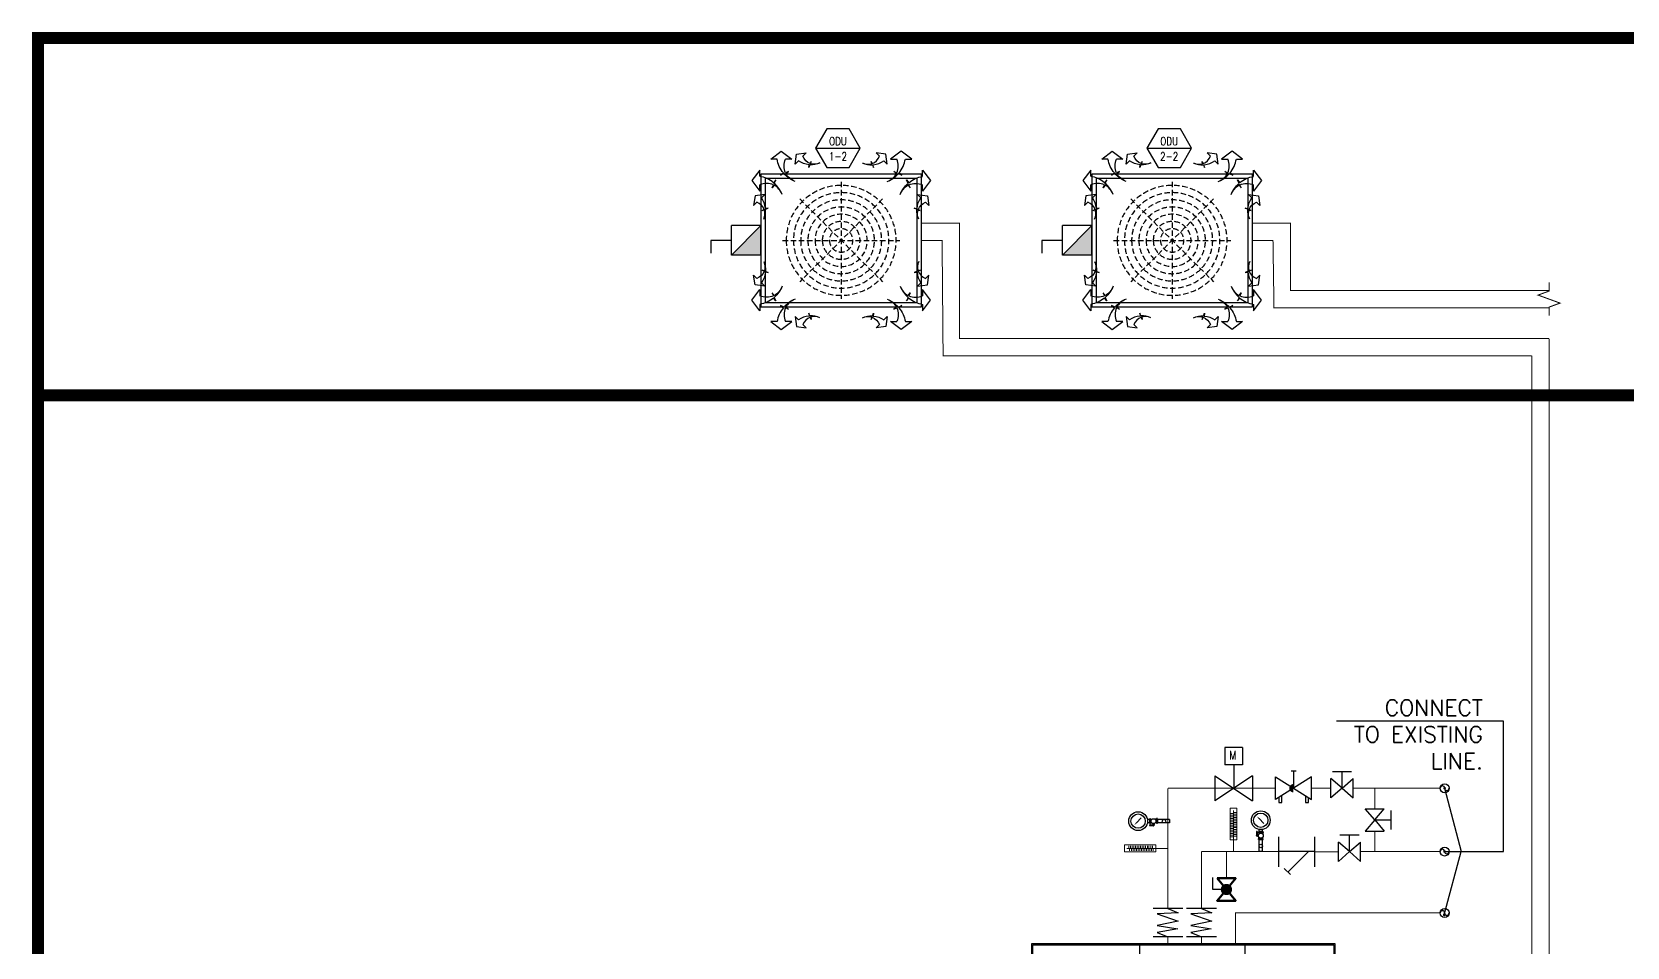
# Model space of a CAD drawing. Header units: inches. Extents: x -24112 to -17439, y -10663 to -8397.
# Drawn here: x -24112 to -22517, y -9311 to -8397 of the extents above; entities that cross this region are included whole.
import ezdxf
from ezdxf.enums import TextEntityAlignment as Align
from ezdxf.lldxf.tags import DXFTag

# ---------------------------------------------------------------- set-up
doc = ezdxf.new("R2010")
doc.units = ezdxf.units.IN
doc.header["$LTSCALE"] = 300
doc.header["$MEASUREMENT"] = 0
doc.linetypes.add('CONTINUÏUS', pattern=[0])
doc.linetypes.add('HIDDEN', pattern=[0.375, 0.25, -0.125])
doc.layers.get('0').update_dxf_attribs({"linetype": 'CONTINUOUS'})
doc.layers.get('Defpoints').update_dxf_attribs({"color": 2, "linetype": 'CONTINUOUS'})
for name, color, linetype in [('(2) A-24-03 Finish$0$Existing Block', 1, 'CONTINUOUS'), ('A-ROOM-TAG 1.4', 253, 'CONTINUOUS'), ('AC-DIFFUSER', 2, 'CONTINUÏUS'), ('Ac-Duct', 6, 'CONTINUOUS'), ('AD DIM', 8, 'CONTINUOUS'), ('ARR', 8, 'CONTINUOUS'), ('CHWS', 5, 'CONTINUOUS'), ('DUCT TEXT', 3, 'CONTINUOUS'), ('Equipments', 1, 'CONTINUOUS'), ('M-CHS', 1, 'CONTINUOUS'), ('M-EQUIP', 32, 'CONTINUOUS'), ('M-HVAC-DUCT', 160, 'CONTINUOUS'), ('M-TEXT', 3, 'CONTINUOUS'), ('M-UPSTAND', 2, 'CONTINUOUS'), ('REF.PIPE', 5, 'CONTINUOUS'), ('SA-LEADER', 30, 'CONTINUOUS'), ('Smc_Units', 1, 'CONTINUOUS'), ('T', 2, 'CONTINUOUS'), ('unit', 1, 'CONTINUOUS'), ('VALVE-', 1, 'CONTINUOUS'), ('YH-CHWR', 4, 'CONTINUÏUS'), ('YH-CHWS', 6, 'CONTINUOUS')]:
    doc.layers.add(name, color=color, linetype=linetype)
doc.styles.add('2nd Floor ELEC$0$SMC_DIMMING', font='simplex.shx', dxfattribs={"width": 0.8})
doc.styles.add('ROMANS', font='romans')
tags = doc.linetypes.add('CHLLID_WATER_RETURN', pattern='A,30.7,-5.08,["CHWR",Standard,S=2.54,R=0,X=-2.54,Y=-1.27],-10.46', length=46.24).pattern_tags.tags
tags[6] = DXFTag(74, 10)
tags = doc.linetypes.add('CHLLID_WATER_SUPPLY', pattern='A,30.7,-5.08,["CHWS",Standard,S=2.54,R=0,X=-2.54,Y=-1.27],-10.46', length=46.24).pattern_tags.tags
tags[6] = DXFTag(74, 10)
tags = doc.linetypes.add('CONDENSATE_DRAIN', pattern='A,0.5,-0.2,["CD",Standard,S=0.1,R=0,X=-0.1,Y=-0.05],-0.2', length=0.9).pattern_tags.tags
tags[6] = DXFTag(74, 10)
tags = doc.linetypes.add('HOT_WATER_RETURN', pattern='A,0.5,-0.2,["HWR",Standard,S=0.1,R=0,X=-0.1,Y=-0.05],-0.2', length=0.9).pattern_tags.tags
tags[6] = DXFTag(74, 10)
tags = doc.linetypes.add('REFRIGERANT_RETURN', pattern='A,0.5,-0.2,["RR",Standard,S=0.1,R=0,X=-0.1,Y=-0.05],-0.2', length=0.9).pattern_tags.tags
tags[6] = DXFTag(74, 10)
tags = doc.linetypes.add('REFRIGERANT_SUPPLY', pattern='A,0.5,-0.2,["RS",Standard,S=0.1,R=0,X=-0.1,Y=-0.05],-0.2', length=0.9).pattern_tags.tags
tags[6] = DXFTag(74, 10)
doc.dimstyles.new('2nd Floor ELEC$0$SMC_DOT_1-8', dxfattribs={"dimscale": 4, "dimtxt": 2, "dimasz": 0.66, "dimexe": 1.8, "dimexo": 0.625, "dimgap": 0.9, "dimtad": 0, "dimtih": 1, "dimtoh": 1, "dimdec": 0, "dimzin": 0, "dimdsep": 46, "dimlunit": 3, "dimtxsty": '2nd Floor ELEC$0$SMC_DIMMING', "dimcen": 0.09, "dimclrd": 34, "dimclre": 34, "dimclrt": 123, "dimadec": 0, "dimazin": 0, "dimtfac": 1, "dimtdec": 0, "dimtofl": 0, "dimtmove": 0, "dimatfit": 3, "dimldrblk": '2nd Floor ELEC$0$SMC_DOT', "dimfxl": 1, "dimtolj": 1, "dimtzin": 0, "dimarcsym": 0})

# ---------------------------------------------------------------- blocks, each defined once
blk = doc.blocks.new('AHU')
at = {"layer": 'unit', "ltscale": 0.05}
for p, q in [((-61.3, 60.2), (-61.3, -60.2)), ((44, 60.2), (44, -60.2))]:
    blk.add_line(p, q, dxfattribs=at)
for points in [[(-151.5, -60.2), (151.5, -60.2), (151.5, 60.2), (-151.5, 60.2)], [(-151.5, -60.2), (151.5, -60.2), (151.5, 60.2), (-151.5, 60.2)], [(-150.4, -59.1), (150.4, -59.1), (150.4, 59.1), (-150.4, 59.1)]]:
    blk.add_lwpolyline(points, close=True, dxfattribs=at)
blk = doc.blocks.new('A$C7C1D30C4')
at = {"layer": 'M-EQUIP', "color": 8, "linetype": 'HIDDEN', "ltscale": 0.5}
for p, q in [((0, -406), (0, 406)), ((287, -287), (-287, 287)), ((-287, -287), (287, 287)), ((-406, 0), (406, 0))]:
    blk.add_line(p, q, dxfattribs=at)
for radius in [381, 331, 281, 231, 181, 131, 131, 81.3]:
    blk.add_circle((0, 0), radius, dxfattribs=at)
blk = doc.blocks.new('ODU')
at = {"layer": 'Ac-Duct'}
blk.add_hatch(color=15, dxfattribs=at).paths.add_polyline_path([(-54.86, -7.35), (-40.16, -7.35), (-40.16, 7.35)])
at = {"layer": '(2) A-24-03 Finish$0$Existing Block', "color": 1}
blk.add_lwpolyline([(-40.16, -33.16), (40.16, -33.16), (40.16, 33.16), (-40.16, 33.16)], close=True, dxfattribs=at)
at = {"layer": '(2) A-24-03 Finish$0$Existing Block', "color": 2}
blk.add_lwpolyline([(-38, -31), (38, -31), (38, 31), (-38, 31)], close=True, dxfattribs=at)
at = {"layer": 'AC-DIFFUSER', "color": 102, "linetype": 'Continuous'}
for p, q in [((-35.23, 40.63), (-29.93, 44.55)), ((-32.08, 40.63), (-35.23, 40.63)), ((-29.93, 44.55), (-24.64, 40.63)), ((-24.64, 40.63), (-27.78, 40.63)), ((-23.05, 38.11), (-22.32, 43)), ((-22.32, 43), (-17.43, 43.73)), ((-17.43, 43.73), (-19.1, 42.06)), ((17.43, 43.73), (19.1, 42.06)), ((22.33, 43), (17.43, 43.73)), ((23.05, 38.11), (22.33, 43)), ((29.94, 44.55), (24.64, 40.63)), ((24.64, 40.63), (27.79, 40.63)), ((35.24, 40.63), (29.94, 44.55)), ((32.09, 40.63), (35.24, 40.63)), ((-40.71, 35.15), (-44.63, 29.86)), ((-40.71, 32.01), (-40.71, 35.15)), ((-30.34, 32.55), (-28.9, 33.73)), ((-28.57, 33.35), (-30.34, 32.55)), ((-26.38, 34.34), (-27.78, 33.71)), ((-27.66, 33.47), (-26.38, 34.34)), ((-21.38, 39.78), (-23.05, 38.11)), ((-16.17, 36.42), (-16.03, 37.81)), ((-15.66, 37.79), (-16.17, 36.42)), ((-15.02, 39.48), (-15.43, 38.4)), ((-15.24, 38.33), (-15.02, 39.48)), ((15.24, 38.33), (15.02, 39.48)), ((15.02, 39.48), (15.43, 38.4)), ((15.66, 37.79), (16.18, 36.42)), ((16.18, 36.42), (16.04, 37.81)), ((21.38, 39.78), (23.05, 38.11)), ((27.67, 33.47), (26.38, 34.34)), ((26.38, 34.34), (27.78, 33.71)), ((28.58, 33.35), (30.35, 32.55)), ((30.35, 32.55), (28.9, 33.73)), ((40.71, 32.01), (40.71, 35.15)), ((40.71, 35.15), (44.64, 29.86)), ((-44.63, 29.86), (-40.71, 24.56)), ((-40.71, 24.56), (-40.71, 27.71)), ((-34.42, 26.3), (-33.79, 27.7)), ((-33.55, 27.59), (-34.42, 26.3)), ((-32.63, 30.27), (-33.81, 28.82)), ((-33.43, 28.49), (-32.63, 30.27)), ((33.43, 28.49), (32.63, 30.27)), ((32.63, 30.27), (33.81, 28.82)), ((33.55, 27.59), (34.43, 26.3)), ((34.43, 26.3), (33.79, 27.7)), ((44.64, 29.86), (40.71, 24.56)), ((40.71, 24.56), (40.71, 27.71)), ((-43.08, 22.24), (-43.81, 17.35)), ((-43.81, 17.35), (-42.14, 19.02)), ((-38.19, 22.97), (-43.08, 22.24)), ((-39.86, 21.3), (-38.19, 22.97)), ((-36.5, 16.1), (-37.89, 15.95)), ((-37.87, 15.58), (-36.5, 16.1)), ((37.87, 15.58), (36.5, 16.1)), ((36.5, 16.1), (37.9, 15.95)), ((39.86, 21.3), (38.2, 22.97)), ((38.2, 22.97), (43.09, 22.24)), ((43.81, 17.35), (42.14, 19.02)), ((43.09, 22.24), (43.81, 17.35)), ((-39.56, 14.94), (-38.47, 15.35)), ((-38.41, 15.16), (-39.56, 14.94)), ((38.41, 15.16), (39.56, 14.94)), ((39.56, 14.94), (38.48, 15.35)), ((-38.41, -15.16), (-39.56, -14.94)), ((-39.56, -14.94), (-38.47, -15.34)), ((-36.5, -16.09), (-37.89, -15.95)), ((-37.87, -15.57), (-36.5, -16.09)), ((37.87, -15.57), (36.5, -16.09)), ((36.5, -16.09), (37.9, -15.95)), ((38.41, -15.16), (39.56, -14.94)), ((39.56, -14.94), (38.48, -15.34)), ((-43.81, -17.35), (-42.14, -19.02)), ((-43.08, -22.24), (-43.81, -17.35)), ((-38.19, -22.96), (-43.08, -22.24)), ((-39.86, -21.3), (-38.19, -22.96)), ((39.86, -21.3), (38.2, -22.96)), ((38.2, -22.96), (43.09, -22.24)), ((43.81, -17.35), (42.14, -19.02)), ((43.09, -22.24), (43.81, -17.35)), ((-44.63, -29.85), (-40.71, -24.55)), ((-40.71, -35.15), (-44.63, -29.85)), ((-40.71, -24.55), (-40.71, -27.7)), ((-33.55, -27.58), (-34.42, -26.29)), ((-34.42, -26.29), (-33.79, -27.7)), ((-32.63, -30.26), (-33.81, -28.81)), ((-33.43, -28.49), (-32.63, -30.26)), ((33.43, -28.49), (32.63, -30.26)), ((32.63, -30.26), (33.81, -28.81)), ((33.55, -27.58), (34.43, -26.29)), ((34.43, -26.29), (33.79, -27.7)), ((40.71, -24.55), (40.71, -27.7)), ((44.64, -29.85), (40.71, -24.55)), ((40.71, -35.15), (44.64, -29.85)), ((-40.71, -32), (-40.71, -35.15)), ((-28.57, -33.35), (-30.34, -32.55)), ((-30.34, -32.55), (-28.9, -33.72)), ((-26.38, -34.34), (-27.78, -33.7)), ((-27.66, -33.46), (-26.38, -34.34)), ((-21.38, -39.78), (-23.05, -38.11)), ((-23.05, -38.11), (-22.32, -43)), ((-15.66, -37.78), (-16.17, -36.42)), ((-16.17, -36.42), (-16.03, -37.81)), ((-15.02, -39.47), (-15.43, -38.39)), ((-15.24, -38.32), (-15.02, -39.47)), ((15.24, -38.32), (15.02, -39.47)), ((15.02, -39.47), (15.43, -38.39)), ((15.66, -37.78), (16.18, -36.42)), ((16.18, -36.42), (16.04, -37.81)), ((21.38, -39.78), (23.05, -38.11)), ((23.05, -38.11), (22.33, -43)), ((27.67, -33.46), (26.38, -34.34)), ((26.38, -34.34), (27.78, -33.7)), ((28.58, -33.35), (30.35, -32.55)), ((30.35, -32.55), (28.9, -33.72)), ((40.71, -32), (40.71, -35.15)), ((-32.08, -40.62), (-35.23, -40.62)), ((-35.23, -40.62), (-29.93, -44.55)), ((-29.93, -44.55), (-24.64, -40.62)), ((-24.64, -40.62), (-27.78, -40.62)), ((-22.32, -43), (-17.43, -43.73)), ((-17.43, -43.73), (-19.1, -42.06)), ((17.43, -43.73), (19.1, -42.06)), ((22.33, -43), (17.43, -43.73)), ((24.64, -40.62), (27.79, -40.62)), ((29.94, -44.55), (24.64, -40.62)), ((35.24, -40.62), (29.94, -44.55)), ((32.09, -40.62), (35.24, -40.62))]:
    blk.add_line(p, q, dxfattribs=at)
at = {"layer": 'AC-DIFFUSER', "color": 102, "linetype": 'Continuous', "extrusion": (0, 0, -1)}
for centre, major_axis, start_param, end_param in [((-17.53, 43.17), (-10.44, 10.44), 4.804666, 5.324942), ((-20.4, 37.17), (-5.76, 5.76), 5.05896, 5.935538), ((-13.35, 44.14), (-4.32, 4.32), 4.273562, 5.15014), ((-17.53, 43.17), (-10.44, 10.44), 4.307858, 4.770964), ((-20.4, 37.17), (5.76, 5.76), 2.683642, 3.455488), ((-15.01, 48.85), (-7.83, 7.83), 4.019268, 4.539544), ((-15.01, 48.85), (-7.83, 7.83), 3.52246, 3.985566), ((-13.35, 44.14), (-4.32, 4.32), 3.46904, 4.240886), ((43.25, 17.45), (-10.44, 10.44), 0.092277, 0.612553), ((43.25, 17.45), (10.44, 10.44), 4.307858, 4.770964), ((37.25, 20.32), (-5.76, 5.76), 5.825235, 6.597081), ((37.25, 20.32), (-5.76, 5.76), 0.346571, 1.223149), ((48.93, 14.93), (7.83, 7.83), 4.019268, 4.539544), ((44.23, 13.27), (4.32, 4.32), 4.273562, 5.15014), ((48.93, 14.93), (7.83, 7.83), 3.52246, 3.985566), ((44.23, 13.27), (4.32, 4.32), 3.46904, 4.240886), ((-44.22, -13.27), (-4.32, -4.32), 4.273562, 5.15014), ((-48.92, -14.93), (-7.83, -7.83), 4.019268, 4.539544), ((-48.92, -14.93), (-7.83, -7.83), 3.52246, 3.985566), ((-44.22, -13.27), (-4.32, -4.32), 3.46904, 4.240886), ((-37.25, -20.32), (5.76, -5.76), 5.825235, 6.597081), ((-43.25, -17.45), (-10.44, -10.44), 4.307858, 4.770964), ((-37.25, -20.32), (5.76, -5.76), 0.346571, 1.223149), ((-43.25, -17.45), (10.44, -10.44), 0.092277, 0.612553), ((17.54, -43.16), (10.44, -10.44), 4.307858, 4.770964), ((20.41, -37.17), (-5.76, -5.76), 2.683642, 3.455488), ((15.01, -48.84), (7.83, -7.83), 3.52246, 3.985566), ((13.36, -44.14), (4.32, -4.32), 3.46904, 4.240886), ((13.36, -44.14), (4.32, -4.32), 4.273562, 5.15014), ((15.01, -48.84), (7.83, -7.83), 4.019268, 4.539544), ((20.41, -37.17), (5.76, -5.76), 5.05896, 5.935538), ((17.54, -43.16), (10.44, -10.44), 4.804666, 5.324942)]:
    blk.add_ellipse(centre, major_axis=major_axis, ratio=1, start_param=start_param, end_param=end_param, dxfattribs=at)
at = {"layer": 'AC-DIFFUSER', "color": 102, "linetype": 'Continuous'}
for centre, major_axis, start_param, end_param in [((13.36, 44.14), (4.32, 4.32), 4.273562, 5.15014), ((20.41, 37.17), (5.76, 5.76), 5.05896, 5.935538), ((17.54, 43.17), (10.44, 10.44), 4.804666, 5.324942), ((-43.25, 17.45), (10.44, 10.44), 0.092277, 0.612553), ((15.01, 48.85), (7.83, 7.83), 3.52246, 3.985566), ((13.36, 44.14), (4.32, 4.32), 3.46904, 4.240886), ((15.01, 48.85), (7.83, 7.83), 4.019268, 4.539544), ((20.41, 37.17), (-5.76, 5.76), 2.683642, 3.455488), ((17.54, 43.17), (10.44, 10.44), 4.307858, 4.770964), ((-37.25, 20.32), (5.76, 5.76), 0.346571, 1.223149), ((-37.25, 20.32), (5.76, 5.76), 5.825235, 6.597081), ((-43.25, 17.45), (-10.44, 10.44), 4.307858, 4.770964), ((-44.22, 13.27), (-4.32, 4.32), 4.273562, 5.15014), ((-48.92, 14.93), (-7.83, 7.83), 4.019268, 4.539544), ((-48.92, 14.93), (-7.83, 7.83), 3.52246, 3.985566), ((-44.22, 13.27), (-4.32, 4.32), 3.46904, 4.240886), ((48.93, -14.93), (7.83, -7.83), 3.52246, 3.985566), ((48.93, -14.93), (7.83, -7.83), 4.019268, 4.539544), ((44.23, -13.27), (4.32, -4.32), 3.46904, 4.240886), ((44.23, -13.27), (4.32, -4.32), 4.273562, 5.15014), ((43.25, -17.45), (10.44, -10.44), 4.307858, 4.770964), ((37.25, -20.32), (-5.76, -5.76), 5.825235, 6.597081), ((-17.53, -43.16), (-10.44, -10.44), 4.307858, 4.770964), ((-20.4, -37.17), (5.76, -5.76), 2.683642, 3.455488), ((37.25, -20.32), (-5.76, -5.76), 0.346571, 1.223149), ((43.25, -17.45), (-10.44, -10.44), 0.092277, 0.612553), ((-17.53, -43.16), (-10.44, -10.44), 4.804666, 5.324942), ((-20.4, -37.17), (-5.76, -5.76), 5.05896, 5.935538), ((-15.01, -48.84), (-7.83, -7.83), 4.019268, 4.539544), ((-13.35, -44.14), (-4.32, -4.32), 4.273562, 5.15014), ((-15.01, -48.84), (-7.83, -7.83), 3.52246, 3.985566), ((-13.35, -44.14), (-4.32, -4.32), 3.46904, 4.240886)]:
    blk.add_ellipse(centre, major_axis=major_axis, ratio=1, start_param=start_param, end_param=end_param, dxfattribs=at)
at = {"layer": 'Ac-Duct', "color": 2}
for p, q in [((-54.86, -7.35), (-40.16, 7.35)), ((-54.86, -7.35), (-54.86, 7.35)), ((-40.16, 7.35), (-54.86, 7.35)), ((-40.16, -7.35), (-40.16, 7.35)), ((-65.2, 0), (-65.2, -6.47)), ((-54.86, 0), (-65.2, 0)), ((-40.16, -7.35), (-54.86, -7.35))]:
    blk.add_line(p, q, dxfattribs=at)
at = {"xscale": -0.0720857695350587, "yscale": 0.0720857695350587, "zscale": 0.0720857695350587, "rotation": 180}
blk.add_blockref('A$C7C1D30C4', (0, 0), dxfattribs=at)
blk = doc.blocks.new('flexible')
at = {"layer": 'Smc_Units', "lineweight": -3}
for p, q in [((0, 32), (0, -32)), ((9.1, -23.1), (0, 0)), ((17.2, 21.1), (9.1, -23.1)), ((24.4, -23.1), (17.2, 21.1)), ((33.5, 21.9), (24.4, -23.1)), ((48.8, -23.1), (33.5, 21.9)), ((51.4, 21.9), (48.8, -23.1)), ((60.4, 0), (51.4, 21.9)), ((60.4, 32), (60.4, -32))]:
    blk.add_line(p, q, dxfattribs=at)
blk = doc.blocks.new('gate valve')
at = {"layer": 'Smc_Units', "lineweight": -3}
for p, q in [((-9.5, 16.4), (9.5, 16.4)), ((0, 0), (0, 16.4)), ((-11.1, -9.7), (-11.1, 9.6)), ((0, 0), (-11.1, 9.6)), ((0, 0), (11.1, 9.6)), ((11.1, -9.7), (11.1, 9.6)), ((0, 0), (-11.1, -9.7)), ((0, 0), (11.1, -9.7))]:
    blk.add_line(p, q, dxfattribs=at)
blk = doc.blocks.new('CFRV')
at = {"layer": 'Equipments', "color": 1, "lineweight": -3}
blk.add_line((2.4, 17.5), (-2.7, 17.5), dxfattribs=at)
at = {"layer": 'Equipments', "color": 1, "lineweight": -3, "ltscale": 0.03}
blk.add_lwpolyline([(0, 17.5), (0, 0), (2.1, 0)], dxfattribs=at)
at = {"layer": 'Equipments', "color": 1, "lineweight": -3}
blk.add_lwpolyline([(-18, -11.4), (-18, 11.4), (18, -11.4), (18, 11.4)], close=True, dxfattribs=at)
blk.add_lwpolyline([(0, 2.1, 4.19, 4.19, -1), (0, -2.1, 0, 0, 0)], format="xyseb", dxfattribs=at)
for points in [[(-12.1, -7.6), (-12.1, -14.3), (-15, -14.3), (-15, -9.5)], [(14.6, -9.2), (14.6, -14.3), (11.6, -14.3), (11.7, -7.4)]]:
    blk.add_lwpolyline(points, dxfattribs=at)
blk = doc.blocks.new('A$C5ECF5758')
at = {"color": 1}
for p, q in [((0, 0), (0, 295)), ((0, 295), (254, 295))]:
    blk.add_line(p, q, dxfattribs=at)
at = {"color": 1, "lineweight": 50}
for points in [[(0, 0), (-241, -200), (-241, 200)], [(241, 200), (0, 0), (241, -200)]]:
    blk.add_lwpolyline(points, close=True, dxfattribs=at)
at = {"color": 1, "linetype": 'HIDDEN', "const_width": 121}
blk.add_lwpolyline([(60, 1, 1), (-61, 1, 1)], format="xyb", close=True, dxfattribs=at)
blk = doc.blocks.new('STAINER')
at = {"layer": 'Equipments', "color": 1, "lineweight": -3}
for p, q in [((-14.8, 18), (15.1, 18)), ((0, 18), (0, -18)), ((0, 12), (20.4, -8.4)), ((22.8, -6), (16.8, -12.1)), ((-14.8, -18), (15.1, -18))]:
    blk.add_line(p, q, dxfattribs=at)
blk = doc.blocks.new('A$C60FB6271')
at = {"linetype": 'ByBlock', "lineweight": 20}
for p, q in [((0, 4.35), (-0.29, 4.35)), ((0, 4.16), (-0.29, 4.16)), ((0, 3.98), (-0.29, 3.98)), ((0, 3.79), (-0.29, 3.79)), ((0, 3.6), (-0.29, 3.6)), ((0, 4.26), (0.29, 4.26)), ((0, 4.07), (0.29, 4.07)), ((0, 3.88), (0.29, 3.88)), ((0, 3.7), (0.29, 3.7)), ((0, 3.42), (-0.29, 3.42)), ((0, 3.23), (-0.29, 3.23)), ((0, 3.04), (-0.29, 3.04)), ((0, 2.85), (-0.29, 2.85)), ((0, 2.67), (-0.29, 2.67)), ((0, 2.48), (-0.29, 2.48)), ((0, 2.29), (-0.29, 2.29)), ((0, 2.11), (-0.29, 2.11)), ((0, 1.92), (-0.29, 1.92)), ((0, 3.51), (0.29, 3.51)), ((0, 3.32), (0.29, 3.32)), ((0, 3.14), (0.29, 3.14)), ((0, 2.95), (0.29, 2.95)), ((0, 2.76), (0.29, 2.76)), ((0, 2.57), (0.29, 2.57)), ((0, 2.39), (0.29, 2.39)), ((0, 2.2), (0.29, 2.2)), ((0, 2.01), (0.29, 2.01)), ((0, 1.83), (0.29, 1.83)), ((0, 1.73), (-0.29, 1.73)), ((0, 1.64), (0.29, 1.64))]:
    blk.add_line(p, q, dxfattribs=at)
at = {"layer": 'VALVE-', "lineweight": 20}
blk.add_line((0, 4.58), (0, 0), dxfattribs=at)
blk.add_lwpolyline([(-0.38, 4.82), (0.38, 4.82), (0.38, 1.33), (-0.38, 1.33)], close=True, dxfattribs=at)
blk = doc.blocks.new('PG (PRESSURE GAUGE WITH COCK)')
at = {"layer": 'ARR'}
blk.add_line((-22868.4, -9506.2), (-22863.7, -9501.4), dxfattribs=at)
blk.add_solid([(-22868.8, -9505.8), (-22868, -9506.6), (-22870.8, -9508.6)], dxfattribs=at)
at = {"layer": 'M-CHS', "color": 12}
for p, q in [((-22855.4, -9502.8), (-22857.6, -9502.8)), ((-22854.3, -9502.7), (-22853, -9502.7)), ((-22848.5, -9502.7), (-22849.9, -9502.7)), ((-22835.4, -9502.8), (-22847.4, -9502.8)), ((-22835.4, -9502.8), (-22835.4, -9506.3)), ((-22855.4, -9506.3), (-22857.6, -9506.3)), ((-22854.3, -9506.4), (-22853, -9506.4)), ((-22852.1, -9506.9), (-22852.1, -9508)), ((-22852.1, -9508), (-22850.7, -9508)), ((-22850.7, -9506.9), (-22850.7, -9508)), ((-22848.5, -9506.4), (-22849.9, -9506.4)), ((-22835.4, -9506.3), (-22847.4, -9506.3))]:
    blk.add_line(p, q, dxfattribs=at)
at = {"layer": 'M-CHS', "color": 9}
for p, q in [((-22855.4, -9502.8), (-22855.4, -9506.4)), ((-22855.2, -9502.1), (-22854.5, -9502.1)), ((-22855.2, -9503.4), (-22854.5, -9503.4)), ((-22854.3, -9502.8), (-22854.3, -9506.4)), ((-22848.5, -9502.8), (-22848.5, -9506.4)), ((-22847.6, -9502.1), (-22848.3, -9502.1)), ((-22847.6, -9503.4), (-22848.3, -9503.4)), ((-22847.4, -9502.8), (-22847.4, -9506.4)), ((-22855.5, -9508.2), (-22855.5, -9508.8)), ((-22855.5, -9508.2), (-22851.8, -9508.2)), ((-22855.5, -9508.8), (-22851.8, -9508.8)), ((-22855.2, -9505.7), (-22854.5, -9505.7)), ((-22855.2, -9507), (-22854.5, -9507)), ((-22851.8, -9508), (-22851.8, -9508.8)), ((-22851.8, -9508.8), (-22851, -9508.8)), ((-22851.6, -9508.8), (-22851.6, -9509.2)), ((-22851.6, -9509.2), (-22851.2, -9509.2)), ((-22851.2, -9508.8), (-22851.2, -9509.2)), ((-22851, -9508), (-22851, -9508.8)), ((-22847.6, -9505.7), (-22848.3, -9505.7)), ((-22847.6, -9507), (-22848.3, -9507))]:
    blk.add_line(p, q, dxfattribs=at)
at = {"layer": 'M-CHS', "color": 4}
blk.add_circle((-22866.8, -9504.6), 9.4, dxfattribs=at)
at = {"layer": 'M-CHS', "color": 12}
for centre, radius in [((-22851.4, -9504.6), 2.44), ((-22841, -9504.6), 1.74)]:
    blk.add_circle(centre, radius, dxfattribs=at)
at = {"layer": 'M-CHS', "color": 9}
for centre, radius, start, end in [((-22854.2, -9502.8), 1.16, 147.252, 212.748), ((-22851.6, -9504.6), 3.81, 162.1056, 197.8944), ((-22855.5, -9502.8), 1.16, 327.252, 32.748), ((-22858.1, -9504.6), 3.81, 342.1056, 17.8944), ((-22847.3, -9502.8), 1.16, 147.252, 212.748), ((-22844.7, -9504.6), 3.81, 162.1056, 197.8944), ((-22848.6, -9502.8), 1.16, 327.252, 32.748), ((-22851.2, -9504.6), 3.81, 342.1056, 17.8944), ((-22854.2, -9506.4), 1.16, 147.252, 212.748), ((-22855.5, -9506.4), 1.16, 327.252, 32.748), ((-22847.3, -9506.4), 1.16, 147.252, 212.748), ((-22848.6, -9506.4), 1.16, 327.252, 32.748)]:
    blk.add_arc(centre, radius, start, end, dxfattribs=at)
at = {"layer": 'M-UPSTAND', "color": 12}
blk.add_circle((-22866.8, -9504.6), 7.18, dxfattribs=at)
blk = doc.blocks.new('MV( MOTRIZE VALVE)')
at = {"layer": 'VALVE-'}
for p, q in [((-22980.96, -9539.77), (-22980.96, -9542.98)), ((-22977.75, -9539.77), (-22980.96, -9539.77)), ((-22977.75, -9539.77), (-22977.75, -9542.98)), ((-22982.77, -9544.93), (-22975.93, -9549.49)), ((-22982.77, -9544.93), (-22982.77, -9549.49)), ((-22975.93, -9544.93), (-22982.77, -9549.49)), ((-22977.75, -9542.98), (-22980.96, -9542.98)), ((-22979.35, -9542.98), (-22979.35, -9547.21)), ((-22975.93, -9544.93), (-22975.93, -9549.49))]:
    blk.add_line(p, q, dxfattribs=at)
at = {"layer": 'T', "color": 7, "style": 'ROMANS', "width": 0.8}
blk.add_text('M', height=1.57, dxfattribs=at).set_placement((-22980.17, -9541.96))
blk = doc.blocks.new('2nd Floor ELEC$0$SMC_DOT')
at = {"color": 0, "linetype": 'ByBlock', "lineweight": -2}
blk.add_line((-0.5, 0), (-1, 0), dxfattribs=at)
at = {"color": 0, "linetype": 'ByBlock', "const_width": 0.5}
blk.add_lwpolyline([(-0.25, 0, 1), (0.25, 0, 1)], format="xyb", close=True, dxfattribs=at)

msp = doc.modelspace()

# ---------------------------------------------------------------- linework, layer by layer
at = {"layer": 'A-ROOM-TAG 1.4', "color": 1}
for p, q in [((-23328.6, -8512.8), (-23283.9, -8512.8)), ((-22997.4, -8512.8), (-22952.8, -8512.8))]:
    msp.add_line(p, q, dxfattribs=at)
for points in [[(-23317.4, -8532.1), (-23295.1, -8532.1), (-23283.9, -8512.8), (-23295.1, -8493.5), (-23317.4, -8493.5), (-23328.6, -8512.8)], [(-22986.2, -8532.1), (-22963.9, -8532.1), (-22952.8, -8512.8), (-22963.9, -8493.5), (-22986.2, -8493.5), (-22997.4, -8512.8)]]:
    msp.add_lwpolyline(points, close=True, dxfattribs=at)
at = {"layer": 'Defpoints', "lineweight": -3, "const_width": 12}
msp.add_lwpolyline([(-20090.2, -8402.5), (-24106.1, -8402.5), (-24106.1, -10657), (-20090.2, -10657)], close=True, dxfattribs=at)
at = {"layer": 'DUCT TEXT', "color": 253, "lineweight": -3, "const_width": 12}
msp.add_lwpolyline([(-24106.1, -8759.8), (-20121.2, -8759.8)], dxfattribs=at)
at = {"layer": 'REF.PIPE', "linetype": 'REFRIGERANT_SUPPLY', "ltscale": 0.25, "const_width": 1}
for points in [[(-22595.3, -8703), (-23184.7, -8703), (-23184.7, -8587.6), (-23222.6, -8587.6)], [(-22595.3, -8654.9), (-22853.9, -8654.9), (-22853.9, -8587.6), (-22891.8, -8587.6)], [(-22612.6, -8720.3), (-22612.6, -9621)]]:
    msp.add_lwpolyline(points, dxfattribs=at)
at = {"layer": 'REF.PIPE', "linetype": 'REFRIGERANT_RETURN', "ltscale": 0.25, "const_width": 1}
for points in [[(-23222.6, -8604.9), (-23202.1, -8604.9), (-23201.1, -8720.3), (-22612.6, -8720.3)], [(-22595.3, -8672.2), (-22870.3, -8672.2), (-22871.3, -8604.9), (-22891.8, -8604.9)], [(-22595.3, -8703), (-22595.3, -8703), (-22595.3, -9638.3)]]:
    msp.add_lwpolyline(points, dxfattribs=at)
at = {"layer": 'SA-LEADER', "color": 2, "linetype": 'Continuous', "lineweight": -3, "const_width": 1}
msp.add_lwpolyline([(-22595.3, -8646.9), (-22595.3, -8655.6), (-22606.3, -8659.6), (-22584.3, -8667.6), (-22595.3, -8671.6), (-22595.3, -8680.2)], dxfattribs=at)
at = {"layer": 'SA-LEADER', "color": 36, "lineweight": -3}
msp.add_lwpolyline([(-22640.8, -9215.8), (-22640.8, -9085.6), (-22807.8, -9085.6)], dxfattribs=at)
at = {"layer": 'SA-LEADER', "linetype": 'CONDENSATE_DRAIN', "lineweight": -3, "ltscale": 0.25, "const_width": 1}
msp.add_lwpolyline([(-22908.7, -9307.8), (-22908.7, -9277.2), (-22704.2, -9277.2)], dxfattribs=at)
at = {"layer": 'SA-LEADER', "color": 11, "linetype": 'HOT_WATER_RETURN', "lineweight": -3, "ltscale": 0.25, "true_color": 0xf27172}
for centre in [(-22699.7, -9152.5), (-22699.7, -9215.8), (-22699.7, -9277.2)]:
    msp.add_circle(centre, 4.46, dxfattribs=at)
for centre, start, end in [((-22701.9, -9152.5), 0, 180), ((-22697.5, -9152.5), 180, 0), ((-22702, -9215.8), 0, 180), ((-22697.5, -9215.8), 180, 0), ((-22701.9, -9277.2), 0, 180), ((-22697.5, -9277.2), 180, 0)]:
    msp.add_arc(centre, 2.23, start, end, dxfattribs=at)
at = {"layer": 'YH-CHWR', "linetype": 'CHLLID_WATER_RETURN', "ltscale": 0.009, "const_width": 1}
for points in [[(-22976.3, -9152.5), (-22930.1, -9152.5)], [(-22976.3, -9272.8), (-22976.3, -9152.5)], [(-22930.1, -9152.5), (-22868.8, -9152.5)], [(-22930.1, -9152.5), (-22868.8, -9152.5)], [(-22832.8, -9152.5), (-22813.3, -9152.5)], [(-22802.3, -9152.5), (-22802.2, -9152.5)], [(-22791.1, -9152.5), (-22737.9, -9152.5)], [(-22769.6, -9173.1), (-22769.6, -9152.5)], [(-22704.2, -9152.5), (-22737.9, -9152.5)], [(-22976.3, -9309.9), (-22976.3, -9301)]]:
    msp.add_lwpolyline(points, dxfattribs=at)
at = {"layer": 'YH-CHWS', "linetype": 'CHLLID_WATER_SUPPLY', "ltscale": 0.009, "const_width": 1}
for points in [[(-22769.6, -9215.9), (-22769.6, -9195.3)], [(-22865.9, -9215.9), (-22942.8, -9215.9), (-22942.8, -9215.9)], [(-22942.8, -9272.8), (-22942.8, -9215.9)], [(-22902.1, -9215.9), (-22919.2, -9215.9)], [(-22917.8, -9242.5), (-22917.8, -9215.9)], [(-22865.9, -9215.9), (-22902.1, -9215.9)], [(-22805.9, -9216), (-22830, -9216)], [(-22704.2, -9215.8), (-22783.7, -9215.8)], [(-22942.8, -9308.8), (-22942.8, -9301)]]:
    msp.add_lwpolyline(points, dxfattribs=at)

# ---------------------------------------------------------------- block references
at = {"layer": 'CHWS', "linetype": 'CHLLID_WATER_SUPPLY', "lineweight": -3, "ltscale": 0.03, "xscale": -0.4670622039532719, "yscale": 0.4670622039532719, "zscale": 0.4670622039532719, "rotation": 270}
for p in [(-22976.3, -9301), (-22942.8, -9301)]:
    msp.add_blockref('flexible', p, dxfattribs=at)
at = {"layer": 'Equipments', "color": 1, "lineweight": -3, "xscale": -8.990436914858133, "yscale": 8.990436914858133, "zscale": 8.990436914858133}
msp.add_blockref('A$C60FB6271', (-22910.7, -9215.9), dxfattribs=at)
at = {"layer": 'Equipments', "color": 1, "lineweight": -3, "xscale": -8.990436914858133, "yscale": 8.990436914858133, "zscale": 8.990436914858133, "rotation": 90}
msp.add_blockref('A$C60FB6271', (-22976.3, -9212.6), dxfattribs=at)
at = {"layer": 'Equipments', "color": 1, "lineweight": -3, "ltscale": 20, "xscale": 0.04666666666666666, "yscale": 0.04666666666666666, "zscale": 0.04666666666666666, "rotation": 90.00000000000001}
msp.add_blockref('A$C5ECF5758', (-22917.8, -9253.7), dxfattribs=at)
at = {"layer": 'M-HVAC-DUCT', "lineweight": -3, "xscale": -1}
msp.add_blockref('AHU', (-22960.9, -9368), dxfattribs=at)
at = {"layer": 'SA-LEADER', "lineweight": -3, "xscale": 2, "yscale": 2, "zscale": 2}
for p in [(-23303, -8604.9), (-22972.1, -8604.9)]:
    msp.add_blockref('ODU', p, dxfattribs=at)
at = {"layer": 'SA-LEADER', "lineweight": -3, "xscale": -1}
for name, p in [('CFRV', (-22850.8, -9152.5)), ('gate valve', (-22802.2, -9152.5)), ('gate valve', (-22794.8, -9215.9))]:
    msp.add_blockref(name, p, dxfattribs=at)
at = {"layer": 'SA-LEADER', "lineweight": -3, "xscale": -1, "rotation": 270}
msp.add_blockref('gate valve', (-22769.6, -9184.2), dxfattribs=at)
at = {"layer": 'SA-LEADER', "lineweight": -3, "rotation": 270}
msp.add_blockref('STAINER', (-22847.9, -9215.9), dxfattribs=at)
at = {"layer": 'YH-CHWS', "lineweight": -3, "xscale": 5.490283273960598, "yscale": 5.490283273960598, "zscale": 5.490283273960598}
msp.add_blockref('MV( MOTRIZE VALVE)', (103252.6, 43264.4), dxfattribs=at)
at = {"layer": 'YH-CHWS', "lineweight": -3}
msp.add_blockref('PG (PRESSURE GAUGE WITH COCK)', (-139.3, 319.2), dxfattribs=at)
at = {"layer": 'YH-CHWS', "lineweight": -3, "rotation": 270.0000000000244}
msp.add_blockref('PG (PRESSURE GAUGE WITH COCK)', (-13378.9, -32051.3), dxfattribs=at)

# ---------------------------------------------------------------- texts
at = {"layer": 'AD DIM', "color": 2, "style": 'ROMANS', "width": 0.8}
for p in [(-23306.2, -8505.8), (-22975.1, -8505.8)]:
    msp.add_text('ODU', height=8, dxfattribs=at).set_placement(p, align=Align.MIDDLE_CENTER)
at = {"layer": 'AD DIM', "color": 7, "style": 'ROMANS', "width": 0.8}
for s, p in [('1-2', (-23306.2, -8520.9)), ('2-2', (-22975.1, -8520.9))]:
    msp.add_text(s, height=8, dxfattribs=at).set_placement(p, align=Align.MIDDLE_CENTER)
at = {"layer": 'M-TEXT', "color": 7, "lineweight": -3, "insert": (-22661.5, -9064), "char_height": 16, "width": 143.776, "attachment_point": 3, "style": 'ROMANS'}
msp.add_mtext('CONNECT TO EXISTING LINE.', dxfattribs=at)

# ---------------------------------------------------------------- leaders
at = {"layer": 'SA-LEADER', "lineweight": -3}
for points in [[(-22699.7, -9152.5), (-22683, -9215.8), (-22648.8, -9215.8)], [(-22700.1, -9279.1), (-22683, -9215.8), (-22640.8, -9215.8)], [(-22699.7, -9215.8), (-22683, -9215.8), (-22640.8, -9215.8)]]:
    msp.add_leader(points, dimstyle='2nd Floor ELEC$0$SMC_DOT_1-8', override={"dimgap": 0.9, "dimtad": 0}, dxfattribs=at)

doc.saveas('drawing.dxf')
